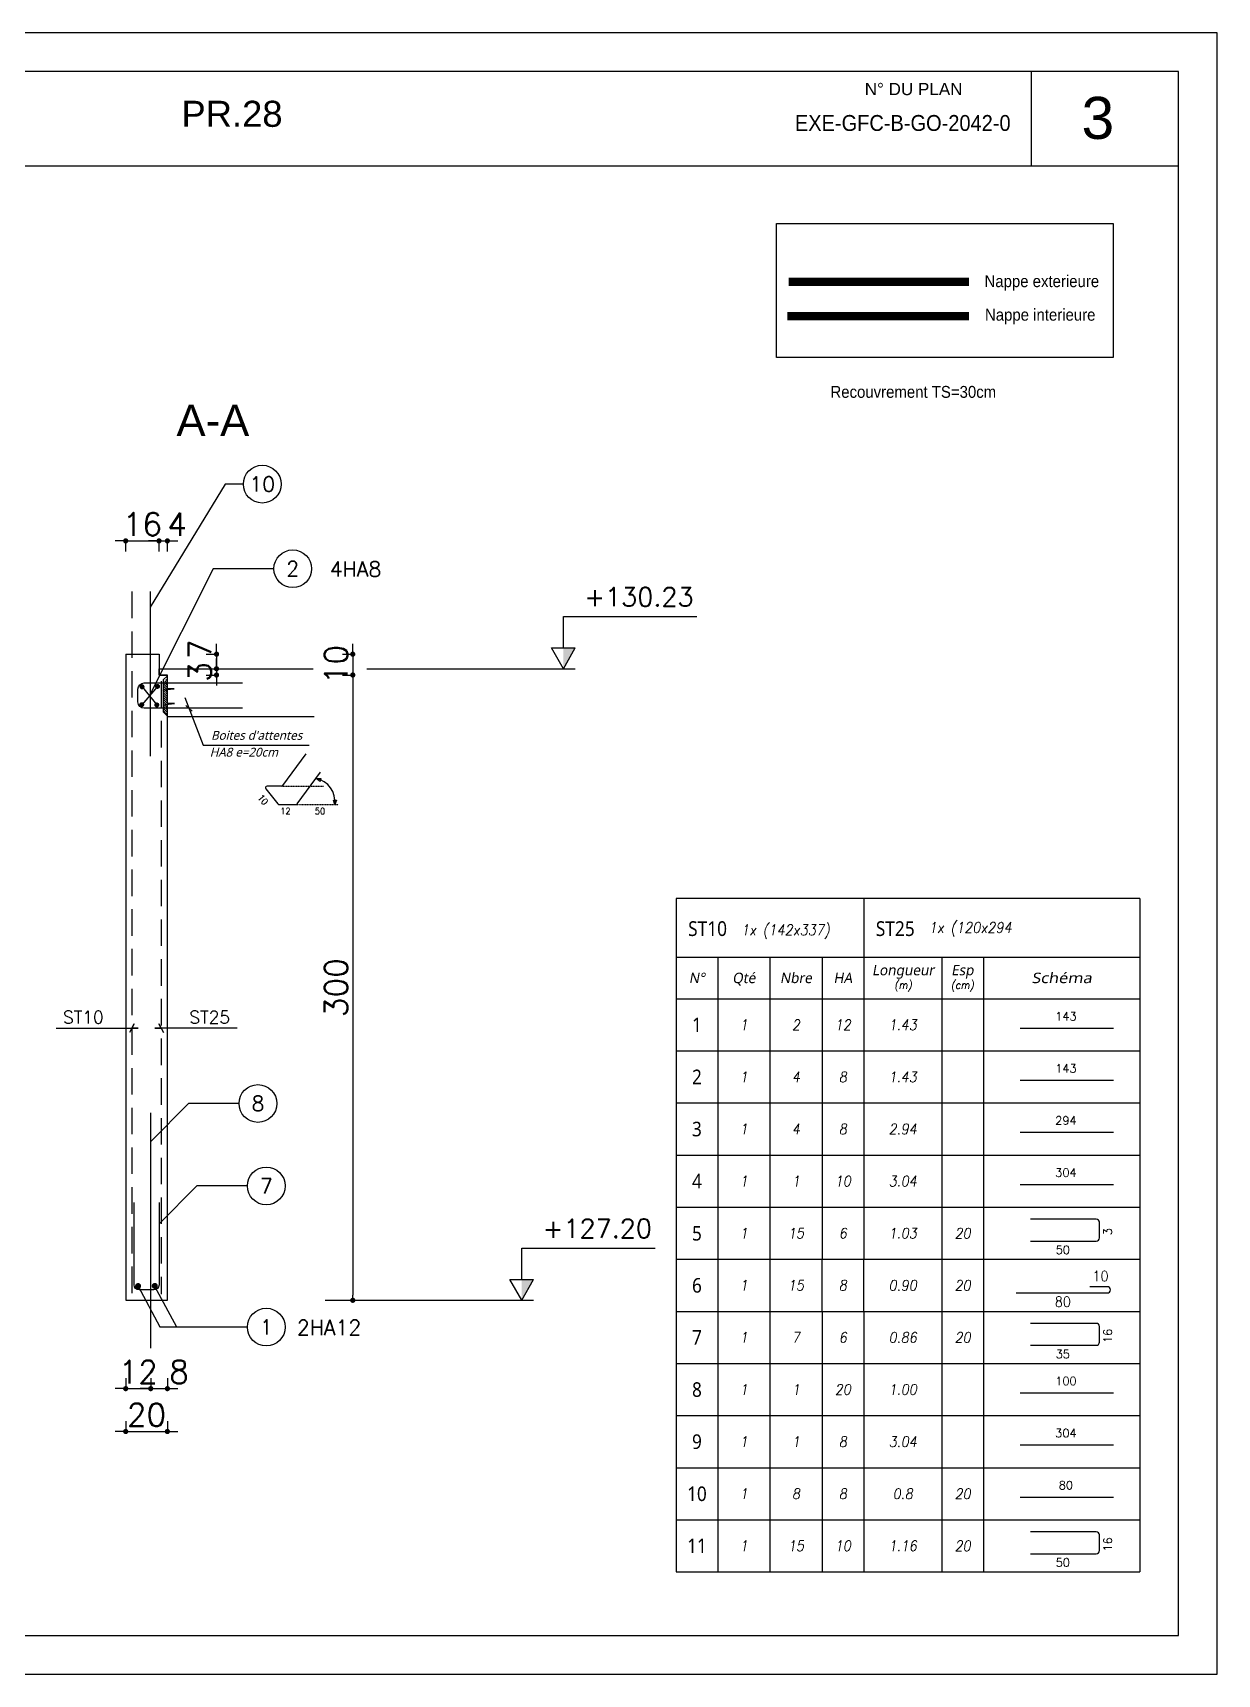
# Model space of a CAD drawing. Header units: millimetres. Extents: x -21776 to 63757, y -7870 to 8483.
# Drawn here: x 10157 to 10725, y -5309 to -4522 of the extents above; entities that cross this region are included whole.
import ezdxf
from ezdxf.enums import TextEntityAlignment as Align

# ---------------------------------------------------------------- set-up
doc = ezdxf.new("R2010")
doc.units = ezdxf.units.MM
doc.header["$PDMODE"] = 34
for name, pattern in [('CACHE', [9.525, 6.35, -3.175]), ('CACHEX2', [19.05, 12.7, -6.35]), ('HIDDEN2', [0.1875, 0.125, -0.0625])]:
    doc.linetypes.add(name, pattern=pattern)
for name, color, linetype in [('COTATION', 1, 'Continuous'), ('GO-CARTOUCHE', 7, 'Continuous'), ('GO-COTATION', 1, 'Continuous'), ('GO-FER-HA', 140, 'Continuous'), ('GO-TEXTE', 9, 'Continuous'), ('GO-TEXTE-ACIER', 3, 'Continuous'), ('GO-TEXTE-FER', 3, 'Continuous'), ('K_ENT_M_Building_PR.28', 7, 'Continuous'), ('préfa v', 2, 'Continuous'), ('STR_ACIER_BAS', 6, 'Continuous'), ('STR_TS', 22, 'Continuous'), ('STR_TXT', 102, 'Continuous'), ('STR_VOI-POT', 6, 'Continuous'), ('TEXTE-ACIER', 3, 'Continuous')]:
    doc.layers.add(name, color=color, linetype=linetype)
doc.styles.add('FIN', font='romans.shx')
doc.styles.add('GrDimensions', font='simplex.shx')
doc.styles.add('Lucida', font='')
doc.styles.get("Standard").update_dxf_attribs({"font": 'romans.shx'})
doc.styles.add('Tableau', font='romans.shx', dxfattribs={"width": 0.9, "oblique": 10})
doc.styles.add('Tableau2', font='trebuc.TTF', dxfattribs={"width": 0.9, "oblique": 10})
doc.styles.add('TEXTE', font='romans.shx')
doc.styles.add('TEXTEBA', font='ARIAL.TTF')
doc.styles.get('Lucida').set_extended_font_data('Lucida Sans', italic=True)
doc.dimstyles.new('COUPE-20', dxfattribs={"dimscale": 0.5, "dimtxt": 22, "dimasz": 5, "dimexe": 0.05, "dimexo": 0, "dimgap": 5, "dimtad": 1, "dimdsep": 46, "dimtxsty": 'Standard', "dimblk1": 'DOT', "dimblk2": 'DOT', "dimsah": 1, "dimcen": 0, "dimdle": 150, "dimclrd": 1, "dimclre": 1, "dimclrt": 7, "dimadec": 0, "dimazin": 0, "dimtfac": 1, "dimtix": 1, "dimtmove": 2, "dimatfit": 3, "dimldrblk": 'DOT', "dimfxl": 0, "dimtvp": 1, "dimtolj": 1, "dimtzin": 0, "dimarcsym": 0})

# ---------------------------------------------------------------- blocks, each defined once
blk = doc.blocks.new('_DOT')
at = {"color": 0, "linetype": 'ByBlock'}
blk.add_line((-0.5, 0), (-1, 0), dxfattribs=at)
at = {"color": 0, "linetype": 'ByBlock', "const_width": 0.5}
blk.add_lwpolyline([(-0.25, 0, 1), (0.25, 0, 1)], format="xyb", close=True, dxfattribs=at)
blk = doc.blocks.new('*D1499')
at = {"layer": 'DEFPOINTS', "color": 0}
for p in [(10201.4, -5129.66), (10221.4, -5129.66), (10221.4, -5192.61)]:
    blk.add_point(p, dxfattribs=at)
at = {"layer": 'STR_VOI-POT', "color": 1, "lineweight": -2}
for p, q in [((10201.4, -5187.61), (10201.4, -5192.63)), ((10221.4, -5187.61), (10221.4, -5192.63)), ((10198.9, -5192.61), (10196.4, -5192.61)), ((10201.4, -5192.61), (10221.4, -5192.61)), ((10223.9, -5192.61), (10226.4, -5192.61))]:
    blk.add_line(p, q, dxfattribs=at)
at = {"layer": 'STR_VOI-POT', "color": 1, "lineweight": -2, "xscale": 2.5, "yscale": 2.5, "zscale": 2.5}
blk.add_blockref('_DOT', (10201.4, -5192.61), dxfattribs=at)
at = {"layer": 'STR_VOI-POT', "color": 1, "lineweight": -2, "xscale": 2.5, "yscale": 2.5, "zscale": 2.5, "rotation": 180}
blk.add_blockref('_DOT', (10221.4, -5192.61), dxfattribs=at)
at = {"layer": 'STR_VOI-POT', "color": 7, "insert": (10211.4, -5184.61), "char_height": 11, "attachment_point": 5}
blk.add_mtext('\\A1;20', dxfattribs=at)
blk = doc.blocks.new('*D1500')
at = {"layer": 'DEFPOINTS', "color": 0}
for p in [(10217.4, -4765.32), (10201.4, -4819.66), (10217.4, -4819.66)]:
    blk.add_point(p, dxfattribs=at)
at = {"layer": 'STR_VOI-POT', "color": 1, "lineweight": -2}
for p, q in [((10198.9, -4765.32), (10196.4, -4765.32)), ((10201.4, -4770.32), (10201.4, -4765.3)), ((10201.4, -4765.32), (10217.4, -4765.32)), ((10217.4, -4770.32), (10217.4, -4765.3)), ((10219.9, -4765.32), (10222.4, -4765.32))]:
    blk.add_line(p, q, dxfattribs=at)
at = {"layer": 'STR_VOI-POT', "color": 1, "lineweight": -2, "xscale": 2.5, "yscale": 2.5, "zscale": 2.5}
blk.add_blockref('_DOT', (10201.4, -4765.32), dxfattribs=at)
at = {"layer": 'STR_VOI-POT', "color": 1, "lineweight": -2, "xscale": 2.5, "yscale": 2.5, "zscale": 2.5, "rotation": 180}
blk.add_blockref('_DOT', (10217.4, -4765.32), dxfattribs=at)
at = {"layer": 'STR_VOI-POT', "color": 7, "insert": (10209.4, -4757.32), "char_height": 11, "attachment_point": 5}
blk.add_mtext('\\A1;16', dxfattribs=at)
blk = doc.blocks.new('*D1501')
at = {"layer": 'DEFPOINTS', "color": 0}
for p in [(10217.4, -4819.66), (10221.4, -4829.66), (10310.34, -4829.66)]:
    blk.add_point(p, dxfattribs=at)
at = {"layer": 'STR_VOI-POT', "color": 1, "lineweight": -2}
for p, q in [((10310.34, -4817.16), (10310.34, -4814.66)), ((10305.34, -4819.66), (10310.36, -4819.66)), ((10310.34, -4819.66), (10310.34, -4829.66)), ((10305.34, -4829.66), (10310.36, -4829.66)), ((10310.34, -4832.16), (10310.34, -4834.66))]:
    blk.add_line(p, q, dxfattribs=at)
at = {"layer": 'STR_VOI-POT', "color": 1, "lineweight": -2, "xscale": 2.5, "yscale": 2.5, "zscale": 2.5}
for p, rotation in [((10310.34, -4819.66), 270), ((10310.34, -4829.66), 90)]:
    blk.add_blockref('_DOT', p, dxfattribs=dict(at, rotation=rotation))
at = {"layer": 'STR_VOI-POT', "color": 7, "insert": (10302.34, -4824.66), "char_height": 11, "attachment_point": 5, "rotation": 90}
blk.add_mtext('\\A1;10', dxfattribs=at)
blk = doc.blocks.new('*D1502')
at = {"layer": 'DEFPOINTS', "color": 0}
for p in [(10221.4, -4765.32), (10217.4, -4819.66), (10221.4, -4829.66)]:
    blk.add_point(p, dxfattribs=at)
at = {"layer": 'STR_VOI-POT', "color": 1, "lineweight": -2}
for p, q in [((10214.9, -4765.32), (10212.4, -4765.32)), ((10217.4, -4770.32), (10217.4, -4765.3)), ((10217.4, -4765.32), (10221.4, -4765.32)), ((10221.4, -4770.32), (10221.4, -4765.3)), ((10223.9, -4765.32), (10226.4, -4765.32))]:
    blk.add_line(p, q, dxfattribs=at)
at = {"layer": 'STR_VOI-POT', "color": 1, "lineweight": -2, "xscale": 2.5, "yscale": 2.5, "zscale": 2.5}
blk.add_blockref('_DOT', (10217.4, -4765.32), dxfattribs=at)
at = {"layer": 'STR_VOI-POT', "color": 1, "lineweight": -2, "xscale": 2.5, "yscale": 2.5, "zscale": 2.5, "rotation": 180}
blk.add_blockref('_DOT', (10221.4, -4765.32), dxfattribs=at)
at = {"layer": 'STR_VOI-POT', "color": 7, "insert": (10226.05, -4757.32), "char_height": 11, "attachment_point": 5}
blk.add_mtext('\\A1;4', dxfattribs=at)
blk = doc.blocks.new('*D1503')
at = {"layer": 'DEFPOINTS', "color": 0}
for p in [(10201.4, -5129.66), (10213.4, -5152.66), (10213.4, -5172.04)]:
    blk.add_point(p, dxfattribs=at)
at = {"layer": 'STR_VOI-POT', "color": 1, "lineweight": -2}
for p, q in [((10198.9, -5172.04), (10196.4, -5172.04)), ((10201.4, -5167.04), (10201.4, -5172.07)), ((10201.4, -5172.04), (10213.4, -5172.04)), ((10213.4, -5167.04), (10213.4, -5172.07)), ((10215.9, -5172.04), (10218.4, -5172.04))]:
    blk.add_line(p, q, dxfattribs=at)
at = {"layer": 'STR_VOI-POT', "color": 1, "lineweight": -2, "xscale": 2.5, "yscale": 2.5, "zscale": 2.5}
blk.add_blockref('_DOT', (10201.4, -5172.04), dxfattribs=at)
at = {"layer": 'STR_VOI-POT', "color": 1, "lineweight": -2, "xscale": 2.5, "yscale": 2.5, "zscale": 2.5, "rotation": 180}
blk.add_blockref('_DOT', (10213.4, -5172.04), dxfattribs=at)
at = {"layer": 'STR_VOI-POT', "color": 7, "insert": (10207.4, -5164.04), "char_height": 11, "attachment_point": 5}
blk.add_mtext('\\A1;12', dxfattribs=at)
blk = doc.blocks.new('*D1504')
at = {"layer": 'DEFPOINTS', "color": 0}
for p in [(10221.4, -5129.66), (10213.4, -5152.66), (10221.4, -5172.04)]:
    blk.add_point(p, dxfattribs=at)
at = {"layer": 'STR_VOI-POT', "color": 1, "lineweight": -2}
for p, q in [((10210.9, -5172.04), (10208.4, -5172.04)), ((10213.4, -5167.04), (10213.4, -5172.07)), ((10213.4, -5172.04), (10221.4, -5172.04)), ((10221.4, -5167.04), (10221.4, -5172.07)), ((10223.9, -5172.04), (10226.4, -5172.04))]:
    blk.add_line(p, q, dxfattribs=at)
at = {"layer": 'STR_VOI-POT', "color": 1, "lineweight": -2, "xscale": 2.5, "yscale": 2.5, "zscale": 2.5}
blk.add_blockref('_DOT', (10213.4, -5172.04), dxfattribs=at)
at = {"layer": 'STR_VOI-POT', "color": 1, "lineweight": -2, "xscale": 2.5, "yscale": 2.5, "zscale": 2.5, "rotation": 180}
blk.add_blockref('_DOT', (10221.4, -5172.04), dxfattribs=at)
at = {"layer": 'STR_VOI-POT', "color": 7, "insert": (10227.02, -5164.04), "char_height": 11, "attachment_point": 5}
blk.add_mtext('\\A1;8', dxfattribs=at)
blk = doc.blocks.new('*D1508')
at = {"layer": 'DEFPOINTS', "color": 0}
for p in [(10221.4, -4829.66), (10221.4, -5129.66), (10310.34, -5129.66)]:
    blk.add_point(p, dxfattribs=at)
at = {"layer": 'STR_VOI-POT', "color": 1, "lineweight": -2}
for p, q in [((10305.34, -4829.66), (10310.36, -4829.66)), ((10310.34, -4832.16), (10310.34, -5127.16)), ((10305.34, -5129.66), (10310.36, -5129.66))]:
    blk.add_line(p, q, dxfattribs=at)
at = {"layer": 'STR_VOI-POT', "color": 1, "lineweight": -2, "xscale": 2.5, "yscale": 2.5, "zscale": 2.5}
for p, rotation in [((10310.34, -4829.66), 90), ((10310.34, -5129.66), 270)]:
    blk.add_blockref('_DOT', p, dxfattribs=dict(at, rotation=rotation))
at = {"layer": 'STR_VOI-POT', "color": 7, "insert": (10302.34, -4979.66), "char_height": 11, "attachment_point": 5, "rotation": 90}
blk.add_mtext('\\A1;300', dxfattribs=at)
blk = doc.blocks.new('staboxdetail')
at = {"layer": 'GO-TEXTE-FER'}
blk.add_lwpolyline([(-8.57, 15.58), (-19.76, 0.33, -0.238859), (-20.41, 0), (-27.16, 0, 0.630281), (-27.79, -1.3), (-21.96, -8.52, 0.226783), (-21.34, -8.82), (-13.3, -8.82, 0.238859), (-12.65, -8.49), (-1.46, 6.77)], format="xyb", dxfattribs=at)
at = {"layer": 'GO-TEXTE-FER', "color": 1, "flags": 128}
for points in [[(-3.64, 3.75), (-1.35, 3.64), (-1.75, 2.31), (-3.64, 3.75)], [(5.34, -8.85), (4.78, -6.62), (6.18, -6.63), (5.34, -8.85)]]:
    blk.add_lwpolyline(points, dxfattribs=at)
at = {"layer": 'GO-TEXTE-FER', "color": 1}
blk.add_arc((-6, -7.43), 11.43, 352.85098, 78.09196, dxfattribs=at)
at = {"layer": 'TEXTE-ACIER', "color": 1, "linetype": 'HIDDEN2', "ltscale": 0.025}
for p, q in [((-20, 0), (0, 0)), ((-12.89, -8.82), (7.11, -8.82))]:
    blk.add_line(p, q, dxfattribs=at)
at = {"layer": 'GO-TEXTE-FER', "color": 1, "style": 'TEXTE', "width": 0.9}
blk.add_text('10', height=3.15, rotation=309.81851, dxfattribs=at).set_placement((-31.88, -5.6))
for s, p in [('12', (-20.75, -13.49)), ('50', (-4.19, -13.49))]:
    blk.add_text(s, height=3.15, dxfattribs=at).set_placement(p)
blk = doc.blocks.new('Désignation')
at = {"layer": 'GO-TEXTE-FER'}
for p, q in [((0, 0.8), (8.9, 0.8)), ((0, 0.8), (0, 0)), ((0.8, 0.8), (0.8, 0)), ((1.8, 0.8), (1.8, 0)), ((2.8, 0.8), (2.8, 0)), ((3.6, 0.8), (3.6, 0)), ((5.1, 0.8), (5.1, 0)), ((5.9, 0.8), (5.9, 0)), ((8.9, 0.8), (8.9, 0)), ((0, 0), (8.9, 0))]:
    blk.add_line(p, q, dxfattribs=at)
at = {"layer": 'GO-TEXTE-FER', "style": 'Tableau2', "oblique": 10}
for s, p in [('Longueur', (4.356, 0.55)), ('Esp', (5.494, 0.55)), ('N°', (0.4, 0.4)), ('Qté', (1.3, 0.4)), ('Nbre', (2.3, 0.4)), ('HA', (3.2, 0.4))]:
    blk.add_text(s, height=0.2, dxfattribs=at).set_placement(p, align=Align.MIDDLE_CENTER)
at = {"layer": 'GO-TEXTE-FER', "color": 7, "style": 'Tableau', "oblique": 10, "width": 0.9}
for s, p in [('(m)', (4.356, 0.265)), ('(cm)', (5.494, 0.265))]:
    blk.add_text(s, height=0.15, dxfattribs=at).set_placement(p, align=Align.MIDDLE_CENTER)
at = {"layer": 'GO-TEXTE-FER', "style": 'Tableau2', "oblique": 10, "width": 1.2}
blk.add_text('Schéma', height=0.2, dxfattribs=at).set_placement((7.4, 0.4), align=Align.MIDDLE_CENTER)
blk = doc.blocks.new('Barre libre')
at = {"layer": 'GO-TEXTE-FER'}
for p, q in [((0, 0), (0, -1)), ((0, 0), (8.9, 0)), ((0.8, 0), (0.8, -1)), ((1.8, 0), (1.8, -1)), ((2.8, 0), (2.8, -1)), ((3.6, 0), (3.6, -1)), ((5.1, 0), (5.1, -1)), ((5.9, 0), (5.9, -1)), ((8.9, 0), (8.9, -1)), ((0, -1), (8.9, -1))]:
    blk.add_line(p, q, dxfattribs=at)
at = {"layer": 'GO-TEXTE-FER', "color": 1}
blk.add_line((6.603, -0.563), (8.394, -0.563), dxfattribs=at)
at = {"layer": 'GO-TEXTE-FER', "color": 1, "style": 'Tableau'}
blk.add_attdef('Longueur', text='', height=0.16, dxfattribs=at).set_placement((7.481, -0.336), align=Align.MIDDLE_CENTER)
at = {"layer": 'GO-TEXTE-FER', "style": 'Tableau2', "width": 0.9}
blk.add_attdef('NUMERO', text='', height=0.28, dxfattribs=at).set_placement((0.4, -0.5), align=Align.MIDDLE_CENTER)
at = {"layer": 'GO-TEXTE-FER', "style": 'Tableau', "oblique": 10, "width": 0.9}
for tag, p in [('QUANTITE', (1.3, -0.5)), ('NOMBRE', (2.3, -0.5)), ('NUANCE', (3.2, -0.5)), ('LONGUEUR', (4.35, -0.5)), ('ESPACEMENTS', (5.5, -0.5))]:
    blk.add_attdef(tag, text='', height=0.2, dxfattribs=at).set_placement(p, align=Align.MIDDLE_CENTER)
blk = doc.blocks.new('U')
at = {"layer": 'GO-TEXTE-FER'}
for p, q in [((0, 0), (0, -1)), ((0, 0), (8.9, 0)), ((0.8, 0), (0.8, -1)), ((1.8, 0), (1.8, -1)), ((2.8, 0), (2.8, -1)), ((3.6, 0), (3.6, -1)), ((5.1, 0), (5.1, -1)), ((5.9, 0), (5.9, -1)), ((8.9, 0), (8.9, -1)), ((0, -1), (8.9, -1))]:
    blk.add_line(p, q, dxfattribs=at)
at = {"layer": 'GO-TEXTE-FER', "color": 1}
blk.add_lwpolyline([(6.803, -0.65), (8.063, -0.65, 0.414214), (8.123, -0.59), (8.123, -0.29, 0.414214), (8.063, -0.23), (6.803, -0.23)], format="xyb", dxfattribs=at)
at = {"layer": 'GO-TEXTE-FER', "color": 1, "style": 'Tableau'}
blk.add_attdef('Largeur', text='', height=0.16, rotation=90, dxfattribs=at).set_placement((8.284, -0.472), align=Align.MIDDLE_CENTER)
at = {"layer": 'GO-TEXTE-FER', "style": 'Tableau2', "width": 0.9}
blk.add_attdef('NUMERO', text='', height=0.28, dxfattribs=at).set_placement((0.4, -0.5), align=Align.MIDDLE_CENTER)
at = {"layer": 'GO-TEXTE-FER', "style": 'Tableau', "oblique": 10, "width": 0.9}
for tag, p in [('QUANTITE', (1.3, -0.5)), ('NOMBRE', (2.3, -0.5)), ('NUANCE', (3.2, -0.5)), ('LONGUEUR', (4.35, -0.5)), ('ESPACEMENTS', (5.5, -0.5))]:
    blk.add_attdef(tag, text='', height=0.2, dxfattribs=at).set_placement(p, align=Align.MIDDLE_CENTER)
at = {"layer": 'GO-TEXTE-FER', "color": 1, "style": 'Tableau'}
blk.add_attdef('Longueur', text='', height=0.16, dxfattribs=at).set_placement((7.422, -0.819), align=Align.MIDDLE_CENTER)
blk = doc.blocks.new('Spécial')
at = {"layer": 'GO-TEXTE-FER'}
for p, q in [((0, 0), (0, -1)), ((0, 0), (8.9, 0)), ((0.8, 0), (0.8, -1)), ((1.8, 0), (1.8, -1)), ((2.8, 0), (2.8, -1)), ((3.6, 0), (3.6, -1)), ((5.1, 0), (5.1, -1)), ((5.9, 0), (5.9, -1)), ((8.9, 0), (8.9, -1)), ((0, -1), (8.9, -1))]:
    blk.add_line(p, q, dxfattribs=at)
at = {"layer": 'GO-TEXTE-FER', "style": 'Tableau2', "width": 0.9}
blk.add_attdef('NUMERO', text='', height=0.28, dxfattribs=at).set_placement((0.4, -0.5), align=Align.MIDDLE_CENTER)
at = {"layer": 'GO-TEXTE-FER', "style": 'Tableau', "oblique": 10, "width": 0.9}
for tag, p in [('QUANTITE', (1.3, -0.5)), ('NOMBRE', (2.3, -0.5)), ('NUANCE', (3.2, -0.5)), ('LONGUEUR', (4.35, -0.5)), ('ESPACEMENTS', (5.5, -0.5))]:
    blk.add_attdef(tag, text='', height=0.2, dxfattribs=at).set_placement(p, align=Align.MIDDLE_CENTER)
blk = doc.blocks.new('*D1514')
at = {"layer": 'COTATION', "color": 1, "lineweight": -2}
for p, q in [((10244.98, -4817.16), (10244.98, -4814.66)), ((10239.98, -4819.66), (10245, -4819.66)), ((10239.98, -4826.66), (10245, -4826.66)), ((10244.98, -4819.66), (10244.98, -4826.66)), ((10244.98, -4829.16), (10244.98, -4831.66))]:
    blk.add_line(p, q, dxfattribs=at)
at = {"layer": 'DEFPOINTS', "color": 0}
for p in [(10217.4, -4819.66), (10217.4, -4826.66), (10244.98, -4826.66)]:
    blk.add_point(p, dxfattribs=at)
at = {"layer": 'COTATION', "color": 1, "lineweight": -2, "xscale": 2.5, "yscale": 2.5, "zscale": 2.5}
for p, rotation in [((10244.98, -4819.66), 270), ((10244.98, -4826.66), 90)]:
    blk.add_blockref('_DOT', p, dxfattribs=dict(at, rotation=rotation))
at = {"layer": 'COTATION', "color": 7, "insert": (10236.98, -4817.36), "char_height": 11, "attachment_point": 5, "rotation": 90}
blk.add_mtext('\\A1;7', dxfattribs=at)
blk = doc.blocks.new('*D1515')
at = {"layer": 'COTATION', "color": 1, "lineweight": -2}
for p, q in [((10239.98, -4826.66), (10245, -4826.66)), ((10244.98, -4824.16), (10244.98, -4821.66)), ((10244.98, -4826.66), (10244.98, -4829.66)), ((10239.98, -4829.66), (10245, -4829.66)), ((10244.98, -4832.16), (10244.98, -4834.66))]:
    blk.add_line(p, q, dxfattribs=at)
at = {"layer": 'DEFPOINTS', "color": 0}
for p in [(10217.4, -4826.66), (10221.4, -4829.66), (10244.98, -4829.66)]:
    blk.add_point(p, dxfattribs=at)
at = {"layer": 'COTATION', "color": 1, "lineweight": -2, "xscale": 2.5, "yscale": 2.5, "zscale": 2.5}
for p, rotation in [((10244.98, -4826.66), 270), ((10244.98, -4829.66), 90)]:
    blk.add_blockref('_DOT', p, dxfattribs=dict(at, rotation=rotation))
at = {"layer": 'COTATION', "color": 7, "insert": (10236.98, -4828.16), "char_height": 11, "attachment_point": 5, "rotation": 90}
blk.add_mtext('\\A1;3', dxfattribs=at)
blk = doc.blocks.new('World Level Arrow 5_i')
at = {"color": 7, "linetype": 'Continuous', "lineweight": -3, "extrusion": (0, -1.22461e-16, -1)}
for p, q in [((0, 9.433), (0, -0.567)), ((-1, 0.567), (-1, -0.567)), ((0, 0), (-1, 0.567)), ((0, 0), (-1, -0.567))]:
    blk.add_line(p, q, dxfattribs=at)
blk.add_solid([(1, -0.567), (0, 0), (0.997, 0)], dxfattribs=at)

msp = doc.modelspace()

# ---------------------------------------------------------------- hatches: boundary and pattern name
at = {"layer": 'GO-FER-HA'}
h = msp.add_hatch(dxfattribs=at)
h.set_pattern_fill('ANSI31', color=9, scale=6.075, angle=-450, style=0)
h.set_pattern_definition([(135, (406116.1415, -59832.3196), (-0.536959212, -0.536959212), [])])
h.paths.add_polyline_path([(10221.40356, -4831.10882), (10219.37856, -4833.13382), (10219.37856, -4834.75966), (10221.40356, -4834.75966)])
h.paths.add_polyline_path([(10221.40356, -4834.75966), (10219.37856, -4834.75966), (10219.37856, -4837.91257), (10221.40356, -4837.7124)])
h.paths.add_polyline_path([(10221.40356, -4838.24643), (10219.37856, -4837.92956), (10219.37856, -4847.69197), (10221.40356, -4847.48231)])
h.paths.add_polyline_path([(10219.84094, -4847.77119), (10221.40356, -4849.33382), (10221.40356, -4847.91044)])

# ---------------------------------------------------------------- linework, layer by layer
msp.add_lwpolyline([(10513.65347, -4613.01413), (10675.19721, -4613.01413), (10675.19721, -4677.29951), (10513.65347, -4677.29951)], close=True)
at = {"layer": 'COTATION'}
for p, q in [((10216.65885, -4835.10783), (10209.10267, -4843.89942)), ((10209.2437, -4835.33327), (10216.32053, -4844.01214))]:
    msp.add_line(p, q, dxfattribs=at)
for points in [[(10272.49133, -4778.66641), (10243.38249, -4778.66641), (10212.88076, -4839.50363)], [(10167.97398, -4999.1197), (10207.40356, -4999.1197), (10204.40356, -4999.1197), (10205.52488, -4996.99838), (10203.28224, -5001.24102)], [(10254.83315, -4999.1197), (10215.40356, -4999.1197), (10218.40356, -4999.1197), (10217.28224, -4996.99838), (10219.52488, -5001.24102)], [(10207.34501, -5122.82133), (10217.78911, -5142.37331), (10251.8062, -5142.37331)], [(10215.29473, -5122.82133), (10225.73882, -5142.37331), (10259.75591, -5142.37331)]]:
    msp.add_lwpolyline(points, dxfattribs=at)
at = {"layer": 'GO-CARTOUCHE', "color": 2, "ltscale": 3}
msp.add_line((10230.29632, -4844.21884), (10233.33145, -4846.96096), dxfattribs=at)
at = {"layer": 'GO-CARTOUCHE', "color": 3}
for p, q in [((10465.48172, -4936.81128), (10465.48172, -4964.98629)), ((10555.53355, -4936.81128), (10555.53355, -4964.98629)), ((10555.53355, -4936.81128), (10555.53355, -4964.98629)), ((10687.98172, -4936.81128), (10687.98172, -4964.98629))]:
    msp.add_line(p, q, dxfattribs=at)
at = {"layer": 'GO-CARTOUCHE', "linetype": 'Continuous'}
for points in [[(10725.08048, -5309.04286), (10725.08048, -4521.54286), (9611.44413, -4521.54286), (9611.44413, -5309.04286)], [(10706.52173, -5290.48411), (10706.52173, -4540.10161), (9630.00288, -4540.10161), (9630.00288, -5290.48411)]]:
    msp.add_lwpolyline(points, close=True, dxfattribs=at)
at = {"layer": 'GO-CARTOUCHE', "color": 2, "ltscale": 3}
msp.add_lwpolyline([(10229.84859, -4840.38336), (10238.52094, -4863.35846), (10289.3454, -4863.35846)], dxfattribs=at)
at = {"layer": 'GO-CARTOUCHE', "color": 3}
for points in [[(10555.53355, -4936.81128), (10465.48172, -4936.81128)], [(10687.98172, -4936.81128), (10555.53355, -4936.81128)]]:
    msp.add_lwpolyline(points, dxfattribs=at)
at = {"layer": 'GO-COTATION'}
for points in [[(10257.87011, -4738.07902), (10249.16131, -4738.07902), (10213.13081, -4797.06131)], [(10255.79899, -5035.23767), (10231.60277, -5035.23767), (10213.40356, -5053.43688)], [(10259.79899, -5074.79829), (10235.60277, -5074.79829), (10217.40356, -5092.9975)]]:
    msp.add_lwpolyline(points, dxfattribs=at)
msp.add_lwpolyline([(10628.60735, -5126.14052), (10672.41843, -5126.14052, 0.414213562), (10673.91843, -5124.64052), (10673.91843, -5124.64052, 0.414213562), (10672.41843, -5123.14052), (10663.91843, -5123.14052)], format="xyb", dxfattribs=at)
at = {"layer": 'GO-FER-HA', "color": 1}
msp.add_line((10221.40356, -4844.14603), (10221.40356, -4833.47702), dxfattribs=at)
msp.add_lwpolyline([(10257.41157, -4845.5899), (10221.97407, -4845.5899), (10210.33611, -4845.5899, -0.414213562), (10207.29861, -4842.5524), (10207.29861, -4836.4774, -0.414213562), (10210.33611, -4833.4399), (10257.41157, -4833.4399)], format="xyb", dxfattribs=at)
at = {"layer": 'GO-FER-HA', "color": 6, "linetype": 'Continuous', "const_width": 1.2}
for points in [[(10209.2437, -4834.73327, 1), (10209.2437, -4835.93327, 1)], [(10216.65885, -4834.50783, 1), (10216.65885, -4835.70783, 1)], [(10209.10267, -4843.29942, 1), (10209.10267, -4844.49942, 1)], [(10216.32053, -4843.41214, 1), (10216.32053, -4844.61214, 1)]]:
    msp.add_lwpolyline(points, format="xyb", close=True, dxfattribs=at)
at = {"layer": 'GO-FER-HA', "color": 1}
msp.add_lwpolyline([(10219.37856, -4847.30882), (10221.40356, -4849.33382), (10221.40356, -4829.98857), (10219.37856, -4832.01357)], close=True, dxfattribs=at)
msp.add_lwpolyline([(10221.40356, -4844.09131), (10219.18121, -4843.89327), (10224.87111, -4843.30416), (10221.40356, -4843.30416), (10221.40356, -4837.12618), (10219.31201, -4836.7989), (10224.60951, -4836.27525), (10221.40356, -4836.27525)], dxfattribs=at)
at = {"layer": 'GO-TEXTE', "color": 7}
for points in [[(10635.77762, -4540.10161), (10635.77762, -4585.54823)], [(10706.52173, -4585.54823), (9630.00288, -4585.54823)]]:
    msp.add_lwpolyline(points, dxfattribs=at)
at = {"layer": 'GO-TEXTE-ACIER'}
for centre in [(10266.92687, -4738.07902), (10281.5481, -4778.66641), (10264.85575, -5035.23767), (10268.85575, -5074.79829), (10268.85575, -5142.52462)]:
    msp.add_circle(centre, 9.05676, dxfattribs=at)
at = {"layer": 'K_ENT_M_Building_PR.28', "color": 120, "linetype": 'Continuous', "lineweight": -3}
for p, q in [((10411.40895, -4816.66119), (10411.40895, -4801.66119)), ((10411.40895, -4801.66119), (10416.40895, -4801.66119)), ((10411.40895, -4816.66119), (10411.40895, -4801.66119)), ((10411.40895, -4801.66119), (10416.40895, -4801.66119)), ((10416.40895, -4801.66119), (10475.40895, -4801.66119)), ((10416.40895, -4801.66119), (10475.40895, -4801.66119)), ((10391.40636, -5119.66219), (10391.40636, -5104.66219)), ((10391.40636, -5104.66219), (10396.40636, -5104.66219)), ((10391.40636, -5119.66219), (10391.40636, -5104.66219)), ((10391.40636, -5104.66219), (10396.40636, -5104.66219)), ((10396.40636, -5104.66219), (10455.40636, -5104.66219)), ((10396.40636, -5104.66219), (10455.40636, -5104.66219))]:
    msp.add_line(p, q, dxfattribs=at)
at = {"layer": 'préfa v'}
for points in [[(10201.40356, -4819.66119), (10201.40356, -5129.66219), (10221.40356, -5129.66219), (10221.40356, -4829.66119)], [(10201.40356, -4819.66119), (10217.40356, -4819.66119), (10217.40356, -4829.66119), (10221.40356, -4829.66119)], [(10291.88837, -4849.66119), (10221.40356, -4849.66119), (10221.40356, -4829.66119), (10217.40356, -4829.66119), (10217.40356, -4826.66119), (10291.29325, -4826.66119)]]:
    msp.add_lwpolyline(points, dxfattribs=at)
at = {"layer": 'STR_TS', "linetype": 'CACHE', "ltscale": 2, "const_width": 4}
msp.add_lwpolyline([(10606.00727, -4641.00853), (10519.44939, -4641.00853)], dxfattribs=at)
at = {"layer": 'STR_TS', "const_width": 4}
msp.add_lwpolyline([(10606.00727, -4657.46349), (10518.88792, -4657.46349)], dxfattribs=at)
at = {"layer": 'STR_VOI-POT', "color": 1, "linetype": 'CACHEX2'}
for points in [[(10204.40356, -4789.66119), (10204.40356, -5126.66219)], [(10218.40356, -4832.66119), (10218.40356, -5126.66219)]]:
    msp.add_lwpolyline(points, dxfattribs=at)
at = {"layer": 'STR_VOI-POT'}
for points in [[(10213.13081, -4789.66119), (10213.13081, -4868.66119)], [(10213.40356, -5152.66219), (10213.40356, -5039.66219)]]:
    msp.add_lwpolyline(points, dxfattribs=at)
msp.add_lwpolyline([(10217.40356, -5082.66219), (10217.40356, -5122.16219, -0.414213562), (10214.90356, -5124.66219), (10207.90356, -5124.66219, -0.414213562), (10205.40356, -5122.16219), (10205.40356, -5082.66219)], format="xyb", dxfattribs=at)
at = {"layer": 'STR_VOI-POT', "const_width": 1.44}
for points in [[(10208.06501, -5122.82133, -1), (10206.62501, -5122.82133, -1)], [(10216.06028, -5122.76113, -1), (10214.62028, -5122.76113, -1)]]:
    msp.add_lwpolyline(points, format="xyb", close=True, dxfattribs=at)

# ---------------------------------------------------------------- block references
at = {"layer": 'GO-FER-HA', "xscale": 25, "yscale": 25, "zscale": 25}
msp.add_blockref('Désignation', (10465.48172, -4984.98629), dxfattribs=at)
at = {"layer": 'GO-TEXTE-FER'}
for name, p, xscale, yscale, zscale, values in [('Barre libre', (10465.48172, -4984.98629), 25, 25, 25, {'NUMERO': '1', 'QUANTITE': '1', 'NOMBRE': '2', 'NUANCE': '12', 'Longueur': '143', 'LONGUEUR': '1.43'}), ('Barre libre', (10465.48172, -5009.98629), 25, 25, 25, {'NUMERO': '2', 'QUANTITE': '1', 'NOMBRE': '4', 'NUANCE': '8', 'Longueur': '143', 'LONGUEUR': '1.43'}), ('Barre libre', (10465.48172, -5034.98629), 25, 25, 25, {'NUMERO': '3', 'QUANTITE': '1', 'NOMBRE': '4', 'NUANCE': '8', 'Longueur': '294', 'LONGUEUR': '2.94'}), ('Barre libre', (10465.48172, -5059.98629), 25, 25, 25, {'NUMERO': '4', 'QUANTITE': '1', 'NOMBRE': '1', 'NUANCE': '10', 'Longueur': '304', 'LONGUEUR': '3.04'}), ('U', (10465.48172, -5084.98629), 25, 25, 25, {'NUMERO': '5', 'QUANTITE': '1', 'NOMBRE': '15', 'NUANCE': '6', 'Longueur': '50', 'Largeur': '3', 'LONGUEUR': '1.03', 'ESPACEMENTS': '20'}), ('Spécial', (10465.48172, -5109.98629), 24.99585865563859, 24.99585865563859, 24.9958586556, {'NUMERO': '6', 'QUANTITE': '1', 'NOMBRE': '15', 'NUANCE': '8', 'LONGUEUR': '0.90', 'ESPACEMENTS': '20'}), ('U', (10465.48172, -5134.98215), 25, 25, 25, {'NUMERO': '7', 'QUANTITE': '1', 'NOMBRE': '7', 'NUANCE': '6', 'Longueur': '35', 'Largeur': '16', 'LONGUEUR': '0.86', 'ESPACEMENTS': '20'}), ('Barre libre', (10465.48172, -5159.98215), 25, 25, 25, {'NUMERO': '8', 'QUANTITE': '1', 'NOMBRE': '1', 'NUANCE': '20', 'Longueur': '100', 'LONGUEUR': '1.00'}), ('Barre libre', (10465.48172, -5184.98215), 25, 25, 25, {'NUMERO': '9', 'QUANTITE': '1', 'NOMBRE': '1', 'NUANCE': '8', 'Longueur': '304', 'LONGUEUR': '3.04'}), ('Barre libre', (10465.48172, -5209.98215), 25, 25, 25, {'NUMERO': '10', 'QUANTITE': '1', 'NOMBRE': '8', 'NUANCE': '8', 'Longueur': '80', 'LONGUEUR': '0.8', 'ESPACEMENTS': '20'}), ('U', (10465.48172, -5234.98215), 25, 25, 25, {'NUMERO': '11', 'QUANTITE': '1', 'NOMBRE': '15', 'NUANCE': '10', 'Longueur': '50', 'Largeur': '16', 'LONGUEUR': '1.16', 'ESPACEMENTS': '20'})]:
    msp.add_blockref(name, p, dxfattribs=dict(at, xscale=xscale, yscale=yscale, zscale=zscale)).add_auto_attribs(values)
at = {"layer": 'K_ENT_M_Building_PR.28', "color": 120, "linetype": 'Continuous', "lineweight": -3, "xscale": -10, "yscale": 10, "zscale": 10, "rotation": 90}
for p in [(10411.40895, -4826.66119), (10411.40895, -4826.66119), (10391.40636, -5129.66219), (10391.40636, -5129.66219)]:
    msp.add_blockref('World Level Arrow 5_i', p, dxfattribs=at)
at = {"layer": 'STR_VOI-POT'}
msp.add_blockref('staboxdetail', (10296.37579, -4883.00526), dxfattribs=at)

# ---------------------------------------------------------------- texts
at = {"layer": 'GO-CARTOUCHE', "color": 2, "style": 'TEXTEBA'}
msp.add_text('3', height=20.19864, dxfattribs=at).set_placement((10659.99745, -4572.44975))
at = {"layer": 'GO-CARTOUCHE', "color": 2, "style": 'TEXTEBA', "width": 0.9}
for s, height, p in [('EXE-GFC-B-GO-2042-0', 7.6363636, (10574.22115, -4568.61641)), ('Nappe exterieure', 5.7024, (10640.94494, -4643.5624)), ('Nappe interieure', 5.7024, (10640.17652, -4659.65317)), ('Recouvrement TS=30cm', 5.7024, (10579.28101, -4696.66764))]:
    msp.add_text(s, height=height, dxfattribs=at).set_placement(p, align=Align.CENTER)
at = {"layer": 'GO-TEXTE', "style": 'TEXTEBA'}
msp.add_text('N° DU PLAN', height=5.856446, dxfattribs=at).set_placement((10579.44465, -4551.44419), align=Align.CENTER)
at = {"layer": 'GO-TEXTE', "color": 2, "style": 'TEXTEBA'}
msp.add_text('PR.28', height=12.497088, dxfattribs=at).set_placement((10228.14918, -4566.645))
at = {"layer": 'GO-TEXTE', "linetype": 'Continuous', "style": 'Lucida'}
for s, p in [("Boites d'attentes", (10242.3534, -4860.73711)), ('HA8 e=20cm', (10241.70729, -4868.81504))]:
    msp.add_text(s, height=4.256, rotation=359.99820245, dxfattribs=at).set_placement(p)
at = {"layer": 'GO-TEXTE-ACIER', "style": 'TEXTE'}
for s, p in [('10', (10266.92687, -4738.07902)), ('2', (10281.5481, -4778.66641)), ('4HA8', (10311.67791, -4778.8555)), ('8', (10264.85575, -5035.23767)), ('7', (10268.85575, -5074.79829)), ('1', (10268.85575, -5142.52462)), ('2HA12', (10298.98557, -5142.71371))]:
    msp.add_text(s, height=7.2, dxfattribs=at).set_placement(p, align=Align.MIDDLE_CENTER)
at = {"layer": 'GO-TEXTE-FER', "style": 'Tableau', "oblique": 10, "width": 0.9}
for s, p in [('1x (142x337)', (10496.69832, -4954.48554)), ('1x (120x294', (10586.75015, -4953.35408))]:
    msp.add_text(s, height=5.0561798, dxfattribs=at).set_placement(p)
at = {"layer": 'GO-TEXTE-FER', "color": 1, "style": 'TEXTE', "width": 0.9}
for s, p in [('10', (10665.26217, -5120.54716)), ('80', (10647.18124, -5132.85063))]:
    msp.add_text(s, height=5, dxfattribs=at).set_placement(p)
at = {"layer": 'GO-TEXTE-FER', "style": 'Tableau2', "width": 0.9}
for tag, p in [('ST10', (10480.58134, -4951.3362)), ('ST25', (10570.63317, -4951.3362))]:
    msp.add_attdef(tag, text='1', height=7.07865, dxfattribs=at).set_placement(p, align=Align.MIDDLE_CENTER)
at = {"layer": 'K_ENT_M_Building_PR.28', "color": 0, "linetype": 'Continuous', "lineweight": -3, "char_height": 9, "attachment_point": 7, "style": 'GrDimensions'}
for s, insert in [('\\A1;+130.23', (10421.40895, -4796.66119)), ('\\A1;+127.20', (10401.40636, -5099.66219))]:
    msp.add_mtext(s, dxfattribs=dict(at, insert=insert))
at = {"layer": 'STR_ACIER_BAS', "style": 'TEXTEBA'}
msp.add_text('A-A', height=15, dxfattribs=at).set_placement((10225.76461, -4714.97621))
at = {"layer": 'STR_TXT', "style": 'FIN'}
for s, p in [('ST10', (10181.09348, -4996.84684)), ('ST25', (10241.71364, -4996.84684))]:
    msp.add_text(s, height=6, dxfattribs=at).set_placement(p, align=Align.CENTER)

# ---------------------------------------------------------------- dimensions: what is measured, and where the dimension line sits
at = {"layer": 'COTATION'}
dim = msp.add_linear_dim(base=(10244.97738, -4826.66119), p1=(10217.40356, -4819.66119), p2=(10217.40356, -4826.66119), angle=90, dimstyle='COUPE-20', dxfattribs=at)
dim.commit()
dim.dimension.update_dxf_attribs({"geometry": '*D1514', "text_midpoint": (10236.97738, -4817.35846), "dimtype": 160})
dim = msp.add_linear_dim(base=(10244.97738, -4829.66119), p1=(10217.40356, -4826.66119), p2=(10221.40356, -4829.66119), angle=90, dimstyle='COUPE-20', dxfattribs=at)
dim.commit()
dim.dimension.update_dxf_attribs({"geometry": '*D1515', "text_midpoint": (10236.97738, -4828.16119)})
at = {"layer": 'STR_VOI-POT'}
for base, p1, p2, picture, middle in [((10217.40356, -4765.32335), (10201.40356, -4819.66119), (10217.40356, -4819.66119), '*D1500', (10209.40356, -4757.32335)), ((10221.40356, -5192.60824), (10201.40356, -5129.66219), (10221.40356, -5129.66219), '*D1499', (10211.40356, -5184.60824)), ((10213.40356, -5172.04372), (10201.40356, -5129.66219), (10213.40356, -5152.66219), '*D1503', (10207.40356, -5164.04372))]:
    dim = msp.add_linear_dim(base=base, p1=p1, p2=p2, dimstyle='COUPE-20', dxfattribs=at)
    dim.commit()
    dim.dimension.update_dxf_attribs({"geometry": picture, "text_midpoint": middle})
for base, p1, p2, picture, middle in [((10221.40356, -4765.32335), (10217.40356, -4819.66119), (10221.40356, -4829.66119), '*D1502', (10226.05214, -4757.32335)), ((10221.40356, -5172.04372), (10213.40356, -5152.66219), (10221.40356, -5129.66219), '*D1504', (10227.01649, -5164.04372))]:
    dim = msp.add_linear_dim(base=base, p1=p1, p2=p2, dimstyle='COUPE-20', dxfattribs=at)
    dim.commit()
    dim.dimension.update_dxf_attribs({"geometry": picture, "text_midpoint": middle, "dimtype": 160})
for base, p1, p2, picture, middle in [((10310.33966, -4829.66119), (10217.40356, -4819.66119), (10221.40356, -4829.66119), '*D1501', (10302.33966, -4824.66119)), ((10310.33966, -5129.66219), (10221.40356, -4829.66119), (10221.40356, -5129.66219), '*D1508', (10302.33966, -4979.66169))]:
    dim = msp.add_linear_dim(base=base, p1=p1, p2=p2, angle=90, dimstyle='COUPE-20', dxfattribs=at)
    dim.commit()
    dim.dimension.update_dxf_attribs({"geometry": picture, "text_midpoint": middle})

doc.saveas('drawing.dxf')
